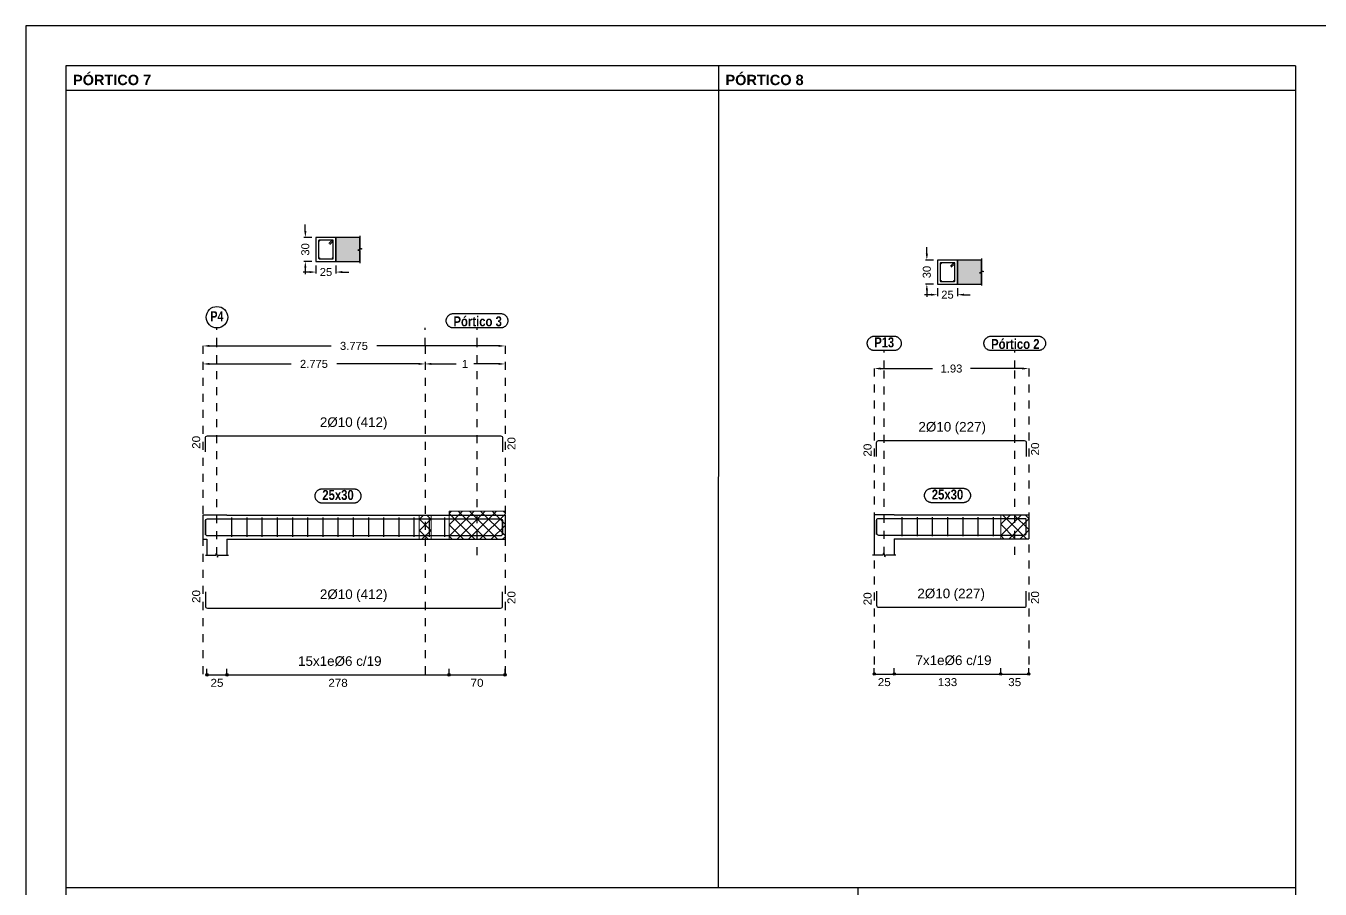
# Model space of a CAD drawing. Extents: x 2455 to 9764, y -806 to 181.
# Drawn here: x 5025.02 to 5041.19, y -489.4 to -478.61 of the extents above; entities that cross this region are included whole.
import ezdxf
from ezdxf.enums import TextEntityAlignment as Align

# ---------------------------------------------------------------- set-up
doc = ezdxf.new("R2010")
doc.units = 0
doc.header["$LTSCALE"] = 0.2
doc.header["$MEASUREMENT"] = 0
doc.linetypes.add('CYPE_RAYAPUNTO', pattern=[0.4125, 0.2025, -0.105, 0, -0.105])
doc.linetypes.add('PUNTOS2', pattern=[0.125, 0, -0.125])
doc.layers.add('01_cartela', color=6, linetype='CONTINUOUS', plot=False)
for name, color, linetype in [('01_cotas', 4, 'CONTINUOUS'), ('01_parcela', 7, 'CONTINUOUS'), ('01_primera', 5, 'CONTINUOUS'), ('01_texto cartela', 4, 'CONTINUOUS'), ('ALZ_CONT_NUDOS', 5, 'CONTINUOUS'), ('ALZ_CONT_VIG_HORMIGON', 5, 'CONTINUOUS'), ('ALZ_COT_COT_LIN_APOYOS', 120, 'CYPE_RAYAPUNTO'), ('ALZ_REF_REF_REFERENCIA', 3, 'CONTINUOUS'), ('ALZ_REF_TEXTO_REF_NOMBRE', 3, 'CONTINUOUS'), ('ARM_LONGITUDINAL_Ø10', 4, 'CONTINUOUS'), ('ARM_TRANSVERSAL_Ø6', 4, 'CONTINUOUS'), ('SEC_CONT_FORJADOS_SECCION', 8, 'CONTINUOUS'), ('SEC_CONT_VIG_HORMIGON_SECCION', 2, 'CONTINUOUS'), ('UNI_CORTANTES', 3, 'CONTINUOUS')]:
    doc.layers.add(name, color=color, linetype=linetype)
doc.layers.add('VIG_CARAS', color=5, linetype='CONTINUOUS', lineweight=9)
doc.styles.add('BERNARDO', font='GOTHICB.TTF')
doc.styles.add('CYPETXT_0.15', font='arial.ttf', dxfattribs={"height": 0.1})
doc.styles.add('Estilo1', font='swissel.ttf')
doc.styles.add('NIEVES2', font='sanss___.ttf')
doc.styles.add('NIEVES3', font='swisseb.ttf')
doc.styles.add('ROMANS', font='romans')
doc.dimstyles.new('DECIMAL-50', dxfattribs={"dimtxt": 0.08, "dimasz": 0.15, "dimexe": 0.05, "dimexo": 0.05, "dimgap": 0.09, "dimtad": 0, "dimzin": 0, "dimdsep": 46, "dimtxsty": 'ROMANS', "dimblk": 'DOTSMALL', "dimcen": 0.09, "dimclrt": 7, "dimadec": 0, "dimazin": 0, "dimtfac": 1.38, "dimtix": 1, "dimtofl": 0, "dimtmove": 2, "dimatfit": 3, "dimldrblk": 'OBLIQUE', "dimfxl": 1, "dimtolj": 1, "dimtzin": 0, "dimarcsym": 0})

# ---------------------------------------------------------------- blocks, each defined once
blk = doc.blocks.new('*D719')
at = {"layer": '01_cotas', "color": 0, "linetype": 'PUNTOS2', "lineweight": -2, "transparency": 16777216}
for p, q in [((5028.646, -481.606), (5028.646, -481.739)), ((5028.896, -481.606), (5028.896, -481.739))]:
    blk.add_line(p, q, dxfattribs=at)
at = {"layer": '01_cotas', "color": 0, "lineweight": -2, "transparency": 16777216}
for p, q in [((5028.566, -481.689), (5028.486, -481.689)), ((5028.976, -481.689), (5029.056, -481.689))]:
    blk.add_line(p, q, dxfattribs=at)
at = {"layer": '01_cotas', "color": 0, "transparency": 16777216}
for points in [[(5028.566, -481.676), (5028.566, -481.702), (5028.646, -481.689)], [(5028.976, -481.676), (5028.976, -481.702), (5028.896, -481.689)]]:
    blk.add_solid(points, dxfattribs=at)
at = {"layer": '01_cotas', "color": 5, "transparency": 16777216, "insert": (5028.771, -481.689), "char_height": 0.1, "attachment_point": 5, "style": 'Estilo1'}
blk.add_mtext('\\A1;25', dxfattribs=at)
blk = doc.blocks.new('*D720')
at = {"layer": '01_cotas', "color": 0, "lineweight": -2, "transparency": 16777216}
for p, q in [((5028.513, -481.176), (5028.513, -481.096)), ((5028.513, -481.636), (5028.513, -481.716))]:
    blk.add_line(p, q, dxfattribs=at)
at = {"layer": '01_cotas', "color": 0, "linetype": 'PUNTOS2', "lineweight": -2, "transparency": 16777216}
for p, q in [((5028.596, -481.256), (5028.463, -481.256)), ((5028.596, -481.556), (5028.463, -481.556))]:
    blk.add_line(p, q, dxfattribs=at)
at = {"layer": '01_cotas', "color": 0, "transparency": 16777216}
for points in [[(5028.5, -481.176), (5028.527, -481.176), (5028.513, -481.256)], [(5028.5, -481.636), (5028.527, -481.636), (5028.513, -481.556)]]:
    blk.add_solid(points, dxfattribs=at)
at = {"layer": '01_cotas', "color": 5, "transparency": 16777216, "insert": (5028.513, -481.406), "char_height": 0.1, "attachment_point": 5, "rotation": 90, "style": 'Estilo1'}
blk.add_mtext('\\A1;30', dxfattribs=at)
blk = doc.blocks.new('*D721')
at = {"layer": '01_cotas', "color": 0, "lineweight": -2, "transparency": 16777216}
for p, q in [((5027.314, -482.837), (5028.336, -482.837)), ((5029.929, -482.837), (5028.906, -482.837))]:
    blk.add_line(p, q, dxfattribs=at)
at = {"layer": '01_cotas', "color": 0, "transparency": 16777216}
for points in [[(5027.314, -482.824), (5027.314, -482.85), (5027.234, -482.837)], [(5029.929, -482.824), (5029.929, -482.85), (5030.009, -482.837)]]:
    blk.add_solid(points, dxfattribs=at)
at = {"layer": '01_cotas', "color": 5, "transparency": 16777216, "insert": (5028.621, -482.837), "char_height": 0.1, "attachment_point": 5, "style": 'Estilo1'}
blk.add_mtext('\\A1;2.775', dxfattribs=at)
blk = doc.blocks.new('*D722')
at = {"layer": '01_cotas', "color": 0, "lineweight": -2, "transparency": 16777216}
for p, q in [((5030.089, -482.837), (5030.399, -482.837)), ((5030.929, -482.837), (5030.619, -482.837))]:
    blk.add_line(p, q, dxfattribs=at)
at = {"layer": '01_cotas', "color": 0, "transparency": 16777216}
for points in [[(5030.089, -482.824), (5030.089, -482.85), (5030.009, -482.837)], [(5030.929, -482.824), (5030.929, -482.85), (5031.009, -482.837)]]:
    blk.add_solid(points, dxfattribs=at)
at = {"layer": '01_cotas', "color": 5, "transparency": 16777216, "insert": (5030.509, -482.837), "char_height": 0.1, "attachment_point": 5, "style": 'Estilo1'}
blk.add_mtext('\\A1;1', dxfattribs=at)
blk = doc.blocks.new('*D723')
at = {"layer": '01_cotas', "color": 0, "lineweight": -2, "transparency": 16777216}
for p, q in [((5027.314, -482.612), (5028.837, -482.612)), ((5030.929, -482.612), (5029.406, -482.612))]:
    blk.add_line(p, q, dxfattribs=at)
at = {"layer": '01_cotas', "color": 0, "transparency": 16777216}
for points in [[(5027.314, -482.599), (5027.314, -482.625), (5027.234, -482.612)], [(5030.929, -482.599), (5030.929, -482.625), (5031.009, -482.612)]]:
    blk.add_solid(points, dxfattribs=at)
at = {"layer": '01_cotas', "color": 5, "transparency": 16777216, "insert": (5029.121, -482.612), "char_height": 0.1, "attachment_point": 5, "style": 'Estilo1'}
blk.add_mtext('\\A1;3.775', dxfattribs=at)
blk = doc.blocks.new('*D724')
at = {"layer": '01_cotas', "color": 0, "lineweight": -2, "transparency": 16777216}
for p, q in [((5036.333, -481.972), (5036.253, -481.972)), ((5036.743, -481.972), (5036.823, -481.972))]:
    blk.add_line(p, q, dxfattribs=at)
at = {"layer": '01_cotas', "color": 0, "linetype": 'PUNTOS2', "lineweight": -2, "transparency": 16777216}
for p, q in [((5036.413, -481.889), (5036.413, -482.022)), ((5036.663, -481.889), (5036.663, -482.022))]:
    blk.add_line(p, q, dxfattribs=at)
at = {"layer": '01_cotas', "color": 0, "transparency": 16777216}
for points in [[(5036.333, -481.959), (5036.333, -481.985), (5036.413, -481.972)], [(5036.743, -481.959), (5036.743, -481.985), (5036.663, -481.972)]]:
    blk.add_solid(points, dxfattribs=at)
at = {"layer": '01_cotas', "color": 5, "transparency": 16777216, "insert": (5036.538, -481.972), "char_height": 0.1, "attachment_point": 5, "style": 'Estilo1'}
blk.add_mtext('\\A1;25', dxfattribs=at)
blk = doc.blocks.new('*D725')
at = {"layer": '01_cotas', "color": 0, "lineweight": -2, "transparency": 16777216}
for p, q in [((5036.28, -481.459), (5036.28, -481.379)), ((5036.28, -481.919), (5036.28, -481.999))]:
    blk.add_line(p, q, dxfattribs=at)
at = {"layer": '01_cotas', "color": 0, "linetype": 'PUNTOS2', "lineweight": -2, "transparency": 16777216}
for p, q in [((5036.363, -481.539), (5036.23, -481.539)), ((5036.363, -481.839), (5036.23, -481.839))]:
    blk.add_line(p, q, dxfattribs=at)
at = {"layer": '01_cotas', "color": 0, "transparency": 16777216}
for points in [[(5036.267, -481.459), (5036.294, -481.459), (5036.28, -481.539)], [(5036.267, -481.919), (5036.294, -481.919), (5036.28, -481.839)]]:
    blk.add_solid(points, dxfattribs=at)
at = {"layer": '01_cotas', "color": 5, "transparency": 16777216, "insert": (5036.28, -481.689), "char_height": 0.1, "attachment_point": 5, "rotation": 90, "style": 'Estilo1'}
blk.add_mtext('\\A1;30', dxfattribs=at)
blk = doc.blocks.new('*D726')
at = {"layer": '01_cotas', "color": 0, "lineweight": -2, "transparency": 16777216}
for p, q in [((5035.703, -482.895), (5036.352, -482.895)), ((5037.473, -482.895), (5036.825, -482.895))]:
    blk.add_line(p, q, dxfattribs=at)
at = {"layer": '01_cotas', "color": 0, "transparency": 16777216}
for points in [[(5035.703, -482.882), (5035.703, -482.908), (5035.623, -482.895)], [(5037.473, -482.882), (5037.473, -482.908), (5037.553, -482.895)]]:
    blk.add_solid(points, dxfattribs=at)
at = {"layer": '01_cotas', "color": 5, "transparency": 16777216, "insert": (5036.588, -482.895), "char_height": 0.1, "attachment_point": 5, "style": 'Estilo1'}
blk.add_mtext('\\A1;1.93', dxfattribs=at)

msp = doc.modelspace()

# ---------------------------------------------------------------- hatches: boundary and pattern name
at = {"layer": 'SEC_CONT_FORJADOS_SECCION', "true_color": 0xdad7d3}
for points in [[(5029.196, -481.256), (5028.896, -481.256), (5028.896, -481.556), (5029.196, -481.556)], [(5036.963, -481.539), (5036.663, -481.539), (5036.663, -481.839), (5036.963, -481.839)]]:
    msp.add_hatch(color=254, dxfattribs=at).paths.add_polyline_path(points)

# ---------------------------------------------------------------- linework, layer by layer
at = {"layer": '01_cartela', "color": 3}
msp.add_lwpolyline([(5025.021, -478.613), (5025.021, -500.148), (5055.659, -500.148), (5055.659, -478.613)], close=True, dxfattribs=at)
at = {"layer": '01_parcela', "color": 7, "ltscale": 2.5}
for p, q in [((5025.521, -479.113), (5025.52, -489.38)), ((5040.889, -479.113), (5025.521, -479.113)), ((5033.675, -479.113), (5033.674, -489.38)), ((5040.889, -479.113), (5040.889, -499.648)), ((5025.52, -489.38), (5040.889, -489.38)), ((5025.52, -489.38), (5025.521, -499.648)), ((5035.418, -489.38), (5035.419, -499.648))]:
    msp.add_line(p, q, dxfattribs=at)
at = {"layer": '01_primera', "ltscale": 2.5}
msp.add_line((5025.521, -479.415), (5040.889, -479.415), dxfattribs=at)
at = {"layer": 'ALZ_CONT_NUDOS', "lineweight": 0}
for p, q in [((5029.934, -484.781), (5029.988, -484.727)), ((5030.084, -484.781), (5030.03, -484.727)), ((5030.309, -484.847), (5030.479, -484.677)), ((5030.309, -484.706), (5030.338, -484.677)), ((5030.309, -484.989), (5030.621, -484.677)), ((5030.63, -485.027), (5030.309, -484.706)), ((5030.412, -485.027), (5030.762, -484.677)), ((5030.771, -485.027), (5030.421, -484.677)), ((5030.554, -485.027), (5030.904, -484.677)), ((5030.913, -485.027), (5030.563, -484.677)), ((5030.695, -485.027), (5031.009, -484.713)), ((5031.009, -484.982), (5030.704, -484.677)), ((5031.009, -484.84), (5030.846, -484.677)), ((5031.009, -484.699), (5030.987, -484.677)), ((5037.203, -484.983), (5037.465, -484.721)), ((5037.203, -484.841), (5037.324, -484.721)), ((5037.524, -485.021), (5037.224, -484.721)), ((5037.553, -484.908), (5037.366, -484.721)), ((5037.553, -484.767), (5037.507, -484.721)), ((5029.934, -484.922), (5030.084, -484.772)), ((5030.084, -484.922), (5029.934, -484.772)), ((5030.489, -485.027), (5030.309, -484.847)), ((5030.836, -485.027), (5031.009, -484.854)), ((5037.383, -485.021), (5037.203, -484.841)), ((5037.307, -485.021), (5037.553, -484.774)), ((5030.047, -485.027), (5029.934, -484.914)), ((5029.971, -485.027), (5030.084, -484.914)), ((5030.347, -485.027), (5030.309, -484.989)), ((5030.978, -485.027), (5031.009, -484.996)), ((5037.242, -485.021), (5037.203, -484.983)), ((5037.448, -485.021), (5037.553, -484.916))]:
    msp.add_line(p, q, dxfattribs=at)
at = {"layer": 'ALZ_CONT_NUDOS'}
for p, q in [((5031.009, -484.727), (5031.009, -485.027)), ((5037.553, -484.721), (5037.553, -485.021)), ((5027.284, -485.027), (5027.284, -485.227)), ((5027.534, -485.027), (5027.534, -485.227)), ((5035.623, -485.021), (5035.623, -485.221)), ((5035.873, -485.021), (5035.873, -485.221))]:
    msp.add_line(p, q, dxfattribs=at)
for points in [[(5027.534, -484.727), (5027.284, -484.727), (5027.234, -484.727), (5027.234, -485.027), (5027.284, -485.027)], [(5030.309, -484.727), (5031.009, -484.727)], [(5035.873, -484.721), (5035.623, -484.721), (5035.623, -485.021)], [(5037.203, -484.721), (5037.553, -484.721)], [(5030.309, -485.027), (5031.009, -485.027)], [(5037.203, -485.021), (5037.553, -485.021)], [(5027.264, -485.227), (5027.394, -485.227), (5027.401, -485.202), (5027.416, -485.252), (5027.424, -485.227), (5027.554, -485.227)], [(5035.603, -485.221), (5035.733, -485.221), (5035.741, -485.196), (5035.756, -485.246), (5035.763, -485.221), (5035.893, -485.221)]]:
    msp.add_lwpolyline(points, dxfattribs=at)
at = {"layer": 'ALZ_CONT_NUDOS', "lineweight": 0}
for points in [[(5029.934, -484.727), (5029.934, -485.027), (5030.084, -485.027), (5030.084, -484.727), (5029.934, -484.727)], [(5030.309, -484.677), (5030.309, -485.027), (5031.009, -485.027), (5031.009, -484.677), (5030.309, -484.677)], [(5037.203, -484.721), (5037.203, -485.021), (5037.553, -485.021), (5037.553, -484.721), (5037.203, -484.721)]]:
    msp.add_lwpolyline(points, close=True, dxfattribs=at)
at = {"layer": 'ALZ_CONT_VIG_HORMIGON'}
for p, q in [((5027.534, -484.727), (5030.009, -484.727)), ((5030.009, -484.727), (5030.309, -484.727)), ((5035.873, -484.721), (5037.203, -484.721)), ((5027.534, -485.027), (5030.009, -485.027)), ((5030.009, -485.027), (5030.309, -485.027)), ((5035.873, -485.021), (5037.203, -485.021))]:
    msp.add_line(p, q, dxfattribs=at)
at = {"layer": 'ALZ_COT_COT_LIN_APOYOS'}
for p, q in [((5027.409, -482.612), (5027.409, -482.387)), ((5030.009, -482.612), (5030.009, -482.387)), ((5030.659, -482.612), (5030.659, -482.387)), ((5027.234, -482.612), (5027.234, -486.722)), ((5027.234, -482.612), (5027.234, -486.722)), ((5027.409, -485.227), (5027.409, -482.612)), ((5030.009, -482.612), (5030.009, -486.722)), ((5030.659, -485.227), (5030.659, -482.612)), ((5031.009, -482.612), (5031.009, -486.722)), ((5031.009, -482.612), (5031.009, -486.722)), ((5035.748, -482.895), (5035.748, -482.67)), ((5037.378, -482.895), (5037.378, -482.67)), ((5035.623, -482.895), (5035.623, -486.713)), ((5035.748, -485.221), (5035.748, -482.895)), ((5037.378, -485.221), (5037.378, -482.895)), ((5037.553, -482.895), (5037.553, -486.713))]:
    msp.add_line(p, q, dxfattribs=at)
at = {"layer": 'ALZ_REF_REF_REFERENCIA'}
for points in [[(5030.954, -482.207), (5030.96, -482.207), (5030.966, -482.208), (5030.972, -482.209), (5030.978, -482.21), (5030.983, -482.212), (5030.989, -482.214), (5030.995, -482.217), (5031, -482.22), (5031.005, -482.223), (5031.01, -482.226), (5031.014, -482.23), (5031.019, -482.234), (5031.023, -482.239), (5031.026, -482.244), (5031.03, -482.249), (5031.033, -482.254), (5031.036, -482.259), (5031.038, -482.265), (5031.04, -482.27), (5031.041, -482.276), (5031.043, -482.282), (5031.043, -482.288), (5031.044, -482.294), (5031.044, -482.3), (5031.043, -482.306), (5031.043, -482.312), (5031.041, -482.318), (5031.04, -482.324), (5031.038, -482.329), (5031.036, -482.335), (5031.033, -482.34), (5031.03, -482.345), (5031.026, -482.35), (5031.023, -482.355), (5031.019, -482.36), (5031.014, -482.364), (5031.01, -482.368), (5031.005, -482.371), (5031, -482.374), (5030.995, -482.377), (5030.989, -482.38), (5030.983, -482.382), (5030.978, -482.384), (5030.972, -482.385), (5030.966, -482.386), (5030.96, -482.387), (5030.954, -482.387), (5030.364, -482.387), (5030.358, -482.387), (5030.352, -482.386), (5030.346, -482.385), (5030.34, -482.384), (5030.335, -482.382), (5030.329, -482.38), (5030.323, -482.377), (5030.318, -482.374), (5030.313, -482.371), (5030.308, -482.368), (5030.304, -482.364), (5030.299, -482.36), (5030.295, -482.355), (5030.292, -482.35), (5030.288, -482.345), (5030.285, -482.34), (5030.282, -482.335), (5030.28, -482.329), (5030.278, -482.324), (5030.276, -482.318), (5030.275, -482.312), (5030.274, -482.306), (5030.274, -482.3), (5030.274, -482.294), (5030.274, -482.288), (5030.275, -482.282), (5030.276, -482.276), (5030.278, -482.27), (5030.28, -482.265), (5030.282, -482.259), (5030.285, -482.254), (5030.288, -482.249), (5030.292, -482.244), (5030.295, -482.239), (5030.299, -482.234), (5030.304, -482.23), (5030.308, -482.226), (5030.313, -482.223), (5030.318, -482.22), (5030.323, -482.217), (5030.329, -482.214), (5030.335, -482.212), (5030.34, -482.21), (5030.346, -482.209), (5030.352, -482.208), (5030.358, -482.207), (5030.364, -482.207), (5030.954, -482.207)], [(5035.871, -482.49), (5035.877, -482.49), (5035.883, -482.491), (5035.889, -482.492), (5035.895, -482.493), (5035.901, -482.495), (5035.907, -482.497), (5035.912, -482.5), (5035.917, -482.503), (5035.922, -482.506), (5035.927, -482.509), (5035.932, -482.513), (5035.936, -482.517), (5035.94, -482.522), (5035.944, -482.527), (5035.947, -482.532), (5035.95, -482.537), (5035.953, -482.542), (5035.955, -482.548), (5035.957, -482.553), (5035.959, -482.559), (5035.96, -482.565), (5035.961, -482.571), (5035.961, -482.577), (5035.961, -482.583), (5035.961, -482.589), (5035.96, -482.595), (5035.959, -482.601), (5035.957, -482.607), (5035.955, -482.612), (5035.953, -482.618), (5035.95, -482.623), (5035.947, -482.628), (5035.944, -482.633), (5035.94, -482.638), (5035.936, -482.643), (5035.932, -482.647), (5035.927, -482.651), (5035.922, -482.654), (5035.917, -482.657), (5035.912, -482.66), (5035.907, -482.663), (5035.901, -482.665), (5035.895, -482.667), (5035.889, -482.668), (5035.883, -482.669), (5035.877, -482.67), (5035.871, -482.67), (5035.625, -482.67), (5035.619, -482.67), (5035.613, -482.669), (5035.607, -482.668), (5035.602, -482.667), (5035.596, -482.665), (5035.59, -482.663), (5035.585, -482.66), (5035.58, -482.657), (5035.574, -482.654), (5035.57, -482.651), (5035.565, -482.647), (5035.561, -482.643), (5035.557, -482.638), (5035.553, -482.633), (5035.55, -482.628), (5035.546, -482.623), (5035.544, -482.618), (5035.541, -482.612), (5035.539, -482.607), (5035.538, -482.601), (5035.537, -482.595), (5035.536, -482.589), (5035.535, -482.583), (5035.535, -482.577), (5035.536, -482.571), (5035.537, -482.565), (5035.538, -482.559), (5035.539, -482.553), (5035.541, -482.548), (5035.544, -482.542), (5035.546, -482.537), (5035.55, -482.532), (5035.553, -482.527), (5035.557, -482.522), (5035.561, -482.517), (5035.565, -482.513), (5035.57, -482.509), (5035.574, -482.506), (5035.58, -482.503), (5035.585, -482.5), (5035.59, -482.497), (5035.596, -482.495), (5035.602, -482.493), (5035.607, -482.492), (5035.613, -482.491), (5035.619, -482.49), (5035.625, -482.49), (5035.871, -482.49)], [(5037.673, -482.49), (5037.679, -482.49), (5037.685, -482.491), (5037.691, -482.492), (5037.697, -482.493), (5037.703, -482.495), (5037.708, -482.497), (5037.714, -482.5), (5037.719, -482.503), (5037.724, -482.506), (5037.729, -482.509), (5037.734, -482.513), (5037.738, -482.517), (5037.742, -482.522), (5037.746, -482.527), (5037.749, -482.532), (5037.752, -482.537), (5037.755, -482.542), (5037.757, -482.548), (5037.759, -482.553), (5037.761, -482.559), (5037.762, -482.565), (5037.763, -482.571), (5037.763, -482.577), (5037.763, -482.583), (5037.763, -482.589), (5037.762, -482.595), (5037.761, -482.601), (5037.759, -482.607), (5037.757, -482.612), (5037.755, -482.618), (5037.752, -482.623), (5037.749, -482.628), (5037.746, -482.633), (5037.742, -482.638), (5037.738, -482.643), (5037.734, -482.647), (5037.729, -482.651), (5037.724, -482.654), (5037.719, -482.657), (5037.714, -482.66), (5037.708, -482.663), (5037.703, -482.665), (5037.697, -482.667), (5037.691, -482.668), (5037.685, -482.669), (5037.679, -482.67), (5037.673, -482.67), (5037.083, -482.67), (5037.077, -482.67), (5037.071, -482.669), (5037.066, -482.668), (5037.06, -482.667), (5037.054, -482.665), (5037.048, -482.663), (5037.043, -482.66), (5037.038, -482.657), (5037.033, -482.654), (5037.028, -482.651), (5037.023, -482.647), (5037.019, -482.643), (5037.015, -482.638), (5037.011, -482.633), (5037.008, -482.628), (5037.005, -482.623), (5037.002, -482.618), (5036.999, -482.612), (5036.997, -482.607), (5036.996, -482.601), (5036.995, -482.595), (5036.994, -482.589), (5036.993, -482.583), (5036.993, -482.577), (5036.994, -482.571), (5036.995, -482.565), (5036.996, -482.559), (5036.997, -482.553), (5036.999, -482.548), (5037.002, -482.542), (5037.005, -482.537), (5037.008, -482.532), (5037.011, -482.527), (5037.015, -482.522), (5037.019, -482.517), (5037.023, -482.513), (5037.028, -482.509), (5037.033, -482.506), (5037.038, -482.503), (5037.043, -482.5), (5037.048, -482.497), (5037.054, -482.495), (5037.06, -482.493), (5037.066, -482.492), (5037.071, -482.491), (5037.077, -482.49), (5037.083, -482.49), (5037.673, -482.49)]]:
    msp.add_lwpolyline(points, close=True, dxfattribs=at)
msp.add_circle((5027.409, -482.253), 0.134, dxfattribs=at)
at = {"layer": 'ALZ_REF_TEXTO_REF_NOMBRE', "color": 5}
for points in [[(5029.118, -484.397), (5029.124, -484.397), (5029.13, -484.398), (5029.136, -484.399), (5029.142, -484.4), (5029.148, -484.402), (5029.153, -484.404), (5029.159, -484.407), (5029.164, -484.41), (5029.169, -484.413), (5029.174, -484.416), (5029.178, -484.42), (5029.183, -484.424), (5029.187, -484.429), (5029.19, -484.434), (5029.194, -484.439), (5029.197, -484.444), (5029.2, -484.449), (5029.202, -484.455), (5029.204, -484.46), (5029.206, -484.466), (5029.207, -484.472), (5029.208, -484.478), (5029.208, -484.484), (5029.208, -484.49), (5029.208, -484.496), (5029.207, -484.502), (5029.206, -484.508), (5029.204, -484.514), (5029.202, -484.519), (5029.2, -484.525), (5029.197, -484.53), (5029.194, -484.535), (5029.19, -484.54), (5029.187, -484.545), (5029.183, -484.55), (5029.178, -484.554), (5029.174, -484.558), (5029.169, -484.561), (5029.164, -484.564), (5029.159, -484.567), (5029.153, -484.57), (5029.148, -484.572), (5029.142, -484.574), (5029.136, -484.575), (5029.13, -484.576), (5029.124, -484.577), (5029.118, -484.577), (5028.725, -484.577), (5028.719, -484.577), (5028.713, -484.576), (5028.707, -484.575), (5028.701, -484.574), (5028.695, -484.572), (5028.69, -484.57), (5028.684, -484.567), (5028.679, -484.564), (5028.674, -484.561), (5028.669, -484.558), (5028.665, -484.554), (5028.66, -484.55), (5028.656, -484.545), (5028.653, -484.54), (5028.649, -484.535), (5028.646, -484.53), (5028.643, -484.525), (5028.641, -484.519), (5028.639, -484.514), (5028.637, -484.508), (5028.636, -484.502), (5028.635, -484.496), (5028.635, -484.49), (5028.635, -484.484), (5028.635, -484.478), (5028.636, -484.472), (5028.637, -484.466), (5028.639, -484.46), (5028.641, -484.455), (5028.643, -484.449), (5028.646, -484.444), (5028.649, -484.439), (5028.653, -484.434), (5028.656, -484.429), (5028.66, -484.424), (5028.665, -484.42), (5028.669, -484.416), (5028.674, -484.413), (5028.679, -484.41), (5028.684, -484.407), (5028.69, -484.404), (5028.695, -484.402), (5028.701, -484.4), (5028.707, -484.399), (5028.713, -484.398), (5028.719, -484.397), (5028.725, -484.397), (5029.118, -484.397)], [(5036.735, -484.391), (5036.741, -484.391), (5036.747, -484.392), (5036.753, -484.393), (5036.759, -484.394), (5036.764, -484.396), (5036.77, -484.398), (5036.775, -484.401), (5036.781, -484.404), (5036.786, -484.407), (5036.791, -484.41), (5036.795, -484.414), (5036.8, -484.418), (5036.804, -484.423), (5036.807, -484.428), (5036.811, -484.433), (5036.814, -484.438), (5036.817, -484.443), (5036.819, -484.449), (5036.821, -484.454), (5036.822, -484.46), (5036.824, -484.466), (5036.824, -484.472), (5036.825, -484.478), (5036.825, -484.484), (5036.824, -484.49), (5036.824, -484.496), (5036.822, -484.502), (5036.821, -484.508), (5036.819, -484.513), (5036.817, -484.519), (5036.814, -484.524), (5036.811, -484.529), (5036.807, -484.534), (5036.804, -484.539), (5036.8, -484.544), (5036.795, -484.548), (5036.791, -484.552), (5036.786, -484.555), (5036.781, -484.558), (5036.775, -484.561), (5036.77, -484.564), (5036.764, -484.566), (5036.759, -484.568), (5036.753, -484.569), (5036.747, -484.57), (5036.741, -484.571), (5036.735, -484.571), (5036.342, -484.571), (5036.336, -484.571), (5036.33, -484.57), (5036.324, -484.569), (5036.318, -484.568), (5036.312, -484.566), (5036.307, -484.564), (5036.301, -484.561), (5036.296, -484.558), (5036.291, -484.555), (5036.286, -484.552), (5036.282, -484.548), (5036.277, -484.544), (5036.273, -484.539), (5036.269, -484.534), (5036.266, -484.529), (5036.263, -484.524), (5036.26, -484.519), (5036.258, -484.513), (5036.256, -484.508), (5036.254, -484.502), (5036.253, -484.496), (5036.252, -484.49), (5036.252, -484.484), (5036.252, -484.478), (5036.252, -484.472), (5036.253, -484.466), (5036.254, -484.46), (5036.256, -484.454), (5036.258, -484.449), (5036.26, -484.443), (5036.263, -484.438), (5036.266, -484.433), (5036.269, -484.428), (5036.273, -484.423), (5036.277, -484.418), (5036.282, -484.414), (5036.286, -484.41), (5036.291, -484.407), (5036.296, -484.404), (5036.301, -484.401), (5036.307, -484.398), (5036.312, -484.396), (5036.318, -484.394), (5036.324, -484.393), (5036.33, -484.392), (5036.336, -484.391), (5036.342, -484.391), (5036.735, -484.391)]]:
    msp.add_lwpolyline(points, close=True, dxfattribs=at)
at = {"layer": 'ARM_LONGITUDINAL_Ø10'}
for points in [[(5027.264, -483.937), (5027.264, -483.762), (5027.266, -483.752), (5027.271, -483.744), (5027.279, -483.739), (5027.289, -483.737), (5030.954, -483.737), (5030.964, -483.739), (5030.972, -483.744), (5030.977, -483.752), (5030.979, -483.762), (5030.979, -483.937)], [(5035.653, -483.995), (5035.653, -483.82), (5035.655, -483.81), (5035.661, -483.802), (5035.669, -483.797), (5035.678, -483.795), (5037.498, -483.795), (5037.508, -483.797), (5037.516, -483.802), (5037.521, -483.81), (5037.523, -483.82), (5037.523, -483.995)], [(5027.264, -484.973), (5027.264, -484.798), (5027.266, -484.788), (5027.271, -484.78), (5027.279, -484.775), (5027.289, -484.773), (5030.954, -484.773), (5030.964, -484.775), (5030.972, -484.78), (5030.977, -484.788), (5030.979, -484.798), (5030.979, -484.973)], [(5027.264, -484.781), (5027.264, -484.956), (5027.266, -484.966), (5027.271, -484.974), (5027.279, -484.979), (5027.289, -484.981), (5030.954, -484.981), (5030.964, -484.979), (5030.972, -484.974), (5030.977, -484.966), (5030.979, -484.956), (5030.979, -484.781)], [(5035.653, -484.967), (5035.653, -484.792), (5035.655, -484.782), (5035.661, -484.774), (5035.669, -484.769), (5035.678, -484.767), (5037.523, -484.767)], [(5035.653, -484.775), (5035.653, -484.95), (5035.655, -484.96), (5035.661, -484.968), (5035.669, -484.973), (5035.678, -484.975), (5037.498, -484.975), (5037.508, -484.973), (5037.516, -484.968), (5037.521, -484.96), (5037.523, -484.95), (5037.523, -484.775)], [(5027.264, -485.687), (5027.264, -485.862), (5027.266, -485.872), (5027.271, -485.88), (5027.279, -485.885), (5027.289, -485.887), (5030.954, -485.887), (5030.964, -485.885), (5030.972, -485.88), (5030.977, -485.872), (5030.979, -485.862), (5030.979, -485.687)], [(5035.653, -485.678), (5035.653, -485.853), (5035.655, -485.862), (5035.661, -485.871), (5035.669, -485.876), (5035.678, -485.878), (5037.498, -485.878), (5037.508, -485.876), (5037.516, -485.871), (5037.521, -485.862), (5037.523, -485.853), (5037.523, -485.678)]]:
    msp.add_lwpolyline(points, dxfattribs=at)
for centre in [(5028.687, -481.297), (5028.855, -481.297), (5028.687, -481.515), (5028.855, -481.515), (5036.454, -481.58), (5036.622, -481.58), (5036.454, -481.798), (5036.622, -481.798)]:
    msp.add_circle(centre, 0.005, dxfattribs=at)
at = {"layer": 'ARM_TRANSVERSAL_Ø6'}
for p, q in [((5027.591, -484.757), (5027.591, -484.997)), ((5027.781, -484.757), (5027.781, -484.997)), ((5027.971, -484.757), (5027.971, -484.997)), ((5028.161, -484.757), (5028.161, -484.997)), ((5028.351, -484.757), (5028.351, -484.997)), ((5028.541, -484.757), (5028.541, -484.997)), ((5028.731, -484.757), (5028.731, -484.997)), ((5028.921, -484.757), (5028.921, -484.997)), ((5029.111, -484.757), (5029.111, -484.997)), ((5029.301, -484.757), (5029.301, -484.997)), ((5029.491, -484.757), (5029.491, -484.997)), ((5029.681, -484.757), (5029.681, -484.997)), ((5029.871, -484.757), (5029.871, -484.997)), ((5030.061, -484.757), (5030.061, -484.997)), ((5030.251, -484.757), (5030.251, -484.997)), ((5035.968, -484.751), (5035.968, -484.991)), ((5036.158, -484.751), (5036.158, -484.991)), ((5036.348, -484.751), (5036.348, -484.991)), ((5036.538, -484.751), (5036.538, -484.991)), ((5036.728, -484.751), (5036.728, -484.991)), ((5036.918, -484.751), (5036.918, -484.991)), ((5037.108, -484.751), (5037.108, -484.991))]:
    msp.add_line(p, q, dxfattribs=at)
for points in [[(5028.819, -481.345), (5028.861, -481.303), (5028.862, -481.302), (5028.863, -481.3), (5028.863, -481.299), (5028.863, -481.297), (5028.863, -481.296), (5028.863, -481.294), (5028.862, -481.293), (5028.861, -481.291), (5028.86, -481.29), (5028.859, -481.29), (5028.857, -481.289), (5028.855, -481.289), (5028.687, -481.289), (5028.684, -481.29), (5028.682, -481.291), (5028.68, -481.294), (5028.679, -481.297), (5028.679, -481.515), (5028.68, -481.518), (5028.682, -481.521), (5028.684, -481.522), (5028.687, -481.523), (5028.855, -481.523), (5028.859, -481.522), (5028.861, -481.521), (5028.863, -481.518), (5028.863, -481.515), (5028.863, -481.297), (5028.863, -481.296), (5028.863, -481.294), (5028.862, -481.293), (5028.861, -481.291), (5028.86, -481.29), (5028.859, -481.29), (5028.857, -481.289), (5028.855, -481.289), (5028.854, -481.289), (5028.852, -481.29), (5028.851, -481.29), (5028.85, -481.291), (5028.807, -481.334)], [(5036.586, -481.628), (5036.628, -481.586), (5036.629, -481.584), (5036.63, -481.583), (5036.63, -481.582), (5036.63, -481.58), (5036.63, -481.578), (5036.63, -481.577), (5036.629, -481.576), (5036.628, -481.574), (5036.627, -481.573), (5036.625, -481.573), (5036.624, -481.572), (5036.622, -481.572), (5036.454, -481.572), (5036.451, -481.573), (5036.449, -481.574), (5036.447, -481.577), (5036.446, -481.58), (5036.446, -481.798), (5036.447, -481.801), (5036.449, -481.804), (5036.451, -481.805), (5036.454, -481.806), (5036.622, -481.806), (5036.625, -481.805), (5036.628, -481.804), (5036.63, -481.801), (5036.63, -481.798), (5036.63, -481.58), (5036.63, -481.578), (5036.63, -481.577), (5036.629, -481.576), (5036.628, -481.574), (5036.627, -481.573), (5036.625, -481.573), (5036.624, -481.572), (5036.622, -481.572), (5036.621, -481.572), (5036.619, -481.573), (5036.618, -481.573), (5036.617, -481.574), (5036.574, -481.617)]]:
    msp.add_lwpolyline(points, dxfattribs=at)
at = {"layer": 'SEC_CONT_FORJADOS_SECCION', "color": 254, "true_color": 0xdad7d3}
for points in [[(5029.196, -481.256), (5028.896, -481.256), (5028.896, -481.556), (5029.196, -481.556)], [(5036.963, -481.539), (5036.663, -481.539), (5036.663, -481.839), (5036.963, -481.839)]]:
    msp.add_lwpolyline(points, close=True, dxfattribs=at)
at = {"layer": 'SEC_CONT_FORJADOS_SECCION'}
for points in [[(5029.196, -481.256), (5028.896, -481.256), (5028.896, -481.556), (5029.196, -481.556)], [(5029.196, -481.236), (5029.196, -481.391), (5029.221, -481.399), (5029.171, -481.414), (5029.196, -481.421), (5029.196, -481.576)], [(5036.963, -481.539), (5036.663, -481.539), (5036.663, -481.839), (5036.963, -481.839)], [(5036.963, -481.519), (5036.963, -481.674), (5036.988, -481.682), (5036.938, -481.697), (5036.963, -481.704), (5036.963, -481.859)]]:
    msp.add_lwpolyline(points, dxfattribs=at)
at = {"layer": 'SEC_CONT_VIG_HORMIGON_SECCION'}
for points in [[(5028.896, -481.256), (5028.646, -481.256), (5028.646, -481.556), (5028.896, -481.556), (5028.896, -481.256)], [(5036.663, -481.539), (5036.413, -481.539), (5036.413, -481.839), (5036.663, -481.839), (5036.663, -481.539)]]:
    msp.add_lwpolyline(points, close=True, dxfattribs=at)
at = {"layer": 'UNI_CORTANTES', "color": 2}
for p, q in [((5027.284, -486.722), (5027.284, -486.647)), ((5027.534, -486.722), (5027.534, -486.647)), ((5030.309, -486.722), (5030.309, -486.647)), ((5035.623, -486.713), (5035.623, -486.638)), ((5035.873, -486.713), (5035.873, -486.638)), ((5037.203, -486.713), (5037.203, -486.638))]:
    msp.add_line(p, q, dxfattribs=at)
for points in [[(5027.284, -486.722), (5027.534, -486.722), (5027.534, -486.647)], [(5027.534, -486.722), (5030.309, -486.722), (5030.309, -486.647)], [(5030.309, -486.722), (5031.009, -486.722), (5031.009, -486.647)], [(5035.623, -486.713), (5035.873, -486.713), (5035.873, -486.638)], [(5035.873, -486.713), (5037.203, -486.713), (5037.203, -486.638)], [(5037.203, -486.713), (5037.553, -486.713), (5037.553, -486.638)]]:
    msp.add_lwpolyline(points, dxfattribs=at)
for centre in [(5027.284, -486.722), (5027.534, -486.722), (5027.534, -486.722), (5030.309, -486.722), (5030.309, -486.722), (5031.009, -486.722), (5035.623, -486.713), (5035.873, -486.713), (5035.873, -486.713), (5037.203, -486.713), (5037.203, -486.713), (5037.553, -486.713)]:
    msp.add_circle(centre, 0.015, dxfattribs=at)

# ---------------------------------------------------------------- texts
at = {"layer": '01_texto cartela', "color": 7, "style": 'NIEVES3'}
for s, p in [('PÓRTICO 7', (5025.61, -479.353)), ('PÓRTICO 8', (5033.764, -479.353))]:
    msp.add_text(s, height=0.1297, dxfattribs=at).set_placement(p)
at = {"layer": 'ALZ_REF_TEXTO_REF_NOMBRE', "color": 5, "style": 'BERNARDO'}
for s, width, p, p2 in [('P4', 0.846434, (5027.326, -482.303), (5027.491, -482.303)), ('P13', 0.841304, (5035.625, -482.63), (5035.871, -482.63)), ('25x30', 0.806421, (5028.725, -484.537), (5029.118, -484.537)), ('25x30', 0.806421, (5036.342, -484.531), (5036.735, -484.531))]:
    msp.add_text(s, height=0.125, dxfattribs=dict(at, width=width)).set_placement(p, p2, align=Align.FIT)
at = {"layer": 'ALZ_REF_TEXTO_REF_NOMBRE', "color": 5, "style": 'BERNARDO', "width": 0.846434}
for s, p in [('Pórtico 3', (5030.364, -482.405)), ('Pórtico 2', (5037.083, -482.688))]:
    msp.add_text(s, height=0.125, dxfattribs=at).set_placement(p, align=Align.BOTTOM_LEFT)
at = {"layer": 'UNI_CORTANTES', "color": 4, "style": 'CYPETXT_0.15', "width": 1.042546}
for p, p2 in [((5027.199, -483.898), (5027.199, -483.736)), ((5031.139, -483.913), (5031.139, -483.751)), ((5035.589, -483.995), (5035.589, -483.833)), ((5037.683, -483.981), (5037.683, -483.819)), ((5027.199, -485.824), (5027.199, -485.662)), ((5031.139, -485.838), (5031.139, -485.676)), ((5035.589, -485.853), (5035.589, -485.691)), ((5037.683, -485.838), (5037.683, -485.676))]:
    msp.add_text('20', height=0.1, rotation=90, dxfattribs=at).set_placement(p, p2, align=Align.FIT)
at = {"layer": 'UNI_CORTANTES', "color": 2, "style": 'CYPETXT_0.15', "width": 1.042546}
for s, p, p2 in [('25', (5027.328, -486.872), (5027.49, -486.872)), ('278', (5028.8, -486.872), (5029.043, -486.872)), ('70', (5030.578, -486.872), (5030.74, -486.872)), ('25', (5035.667, -486.863), (5035.829, -486.863)), ('133', (5036.417, -486.863), (5036.66, -486.863)), ('35', (5037.297, -486.863), (5037.459, -486.863))]:
    msp.add_text(s, height=0.1, dxfattribs=at).set_placement(p, p2, align=Align.FIT)
at = {"layer": 'VIG_CARAS', "color": 5, "style": 'NIEVES2'}
for s, p in [('2%%c10', (5028.695, -483.66)), ('(412)', (5029.148, -483.66)), ('2%%c10', (5036.175, -483.718)), ('(227)', (5036.628, -483.718)), ('2%%c10', (5028.695, -485.811)), ('(412)', (5029.148, -485.811)), ('2%%c10', (5036.162, -485.801)), ('(227)', (5036.615, -485.801))]:
    msp.add_text(s, height=0.12, dxfattribs=at).set_placement(p, align=Align.BOTTOM_LEFT)
at = {"layer": 'VIG_CARAS', "color": 4, "style": 'NIEVES2'}
for s, p in [('15x1e%%c6 c/19', (5028.422, -486.646)), ('7x1e%%c6 c/19', (5036.138, -486.636))]:
    msp.add_text(s, height=0.12, dxfattribs=at).set_placement(p, align=Align.BOTTOM_LEFT)

# ---------------------------------------------------------------- dimensions: what is measured, and where the dimension line sits
at = {"layer": '01_cotas', "color": 2}
for p1, p2, distance, text, picture, middle in [((5028.646, -481.556), (5028.646, -481.256), 0.133, '30', '*D720', (5028.513, -481.406)), ((5036.413, -481.839), (5036.413, -481.539), 0.133, '30', '*D725', (5036.28, -481.689)), ((5028.646, -481.556), (5028.896, -481.556), -0.133, '25', '*D719', (5028.771, -481.689)), ((5036.413, -481.839), (5036.663, -481.839), -0.133, '25', '*D724', (5036.538, -481.972)), ((5031.009, -482.612), (5027.234, -482.612), 0, '3.775', '*D723', (5029.121, -482.612)), ((5030.009, -482.837), (5027.234, -482.837), 0, '2.775', '*D721', (5028.621, -482.837)), ((5031.009, -482.837), (5030.009, -482.837), 0, '1', '*D722', (5030.509, -482.837)), ((5037.553, -482.895), (5035.623, -482.895), 0, '1.93', '*D726', (5036.588, -482.895))]:
    dim = msp.add_aligned_dim(p1=p1, p2=p2, distance=distance, text=text, dimstyle='DECIMAL-50', override={"dimtxt": 0.1, "dimasz": 0.08, "dimtxsty": 'Estilo1', "dimsah": 1, "dimclrt": 5, "dimfxl": 0.09, "dimarcsym": 2}, dxfattribs=at)
    dim.commit()
    dim.dimension.update_dxf_attribs({"geometry": picture, "text_midpoint": middle})

doc.saveas('drawing.dxf')
